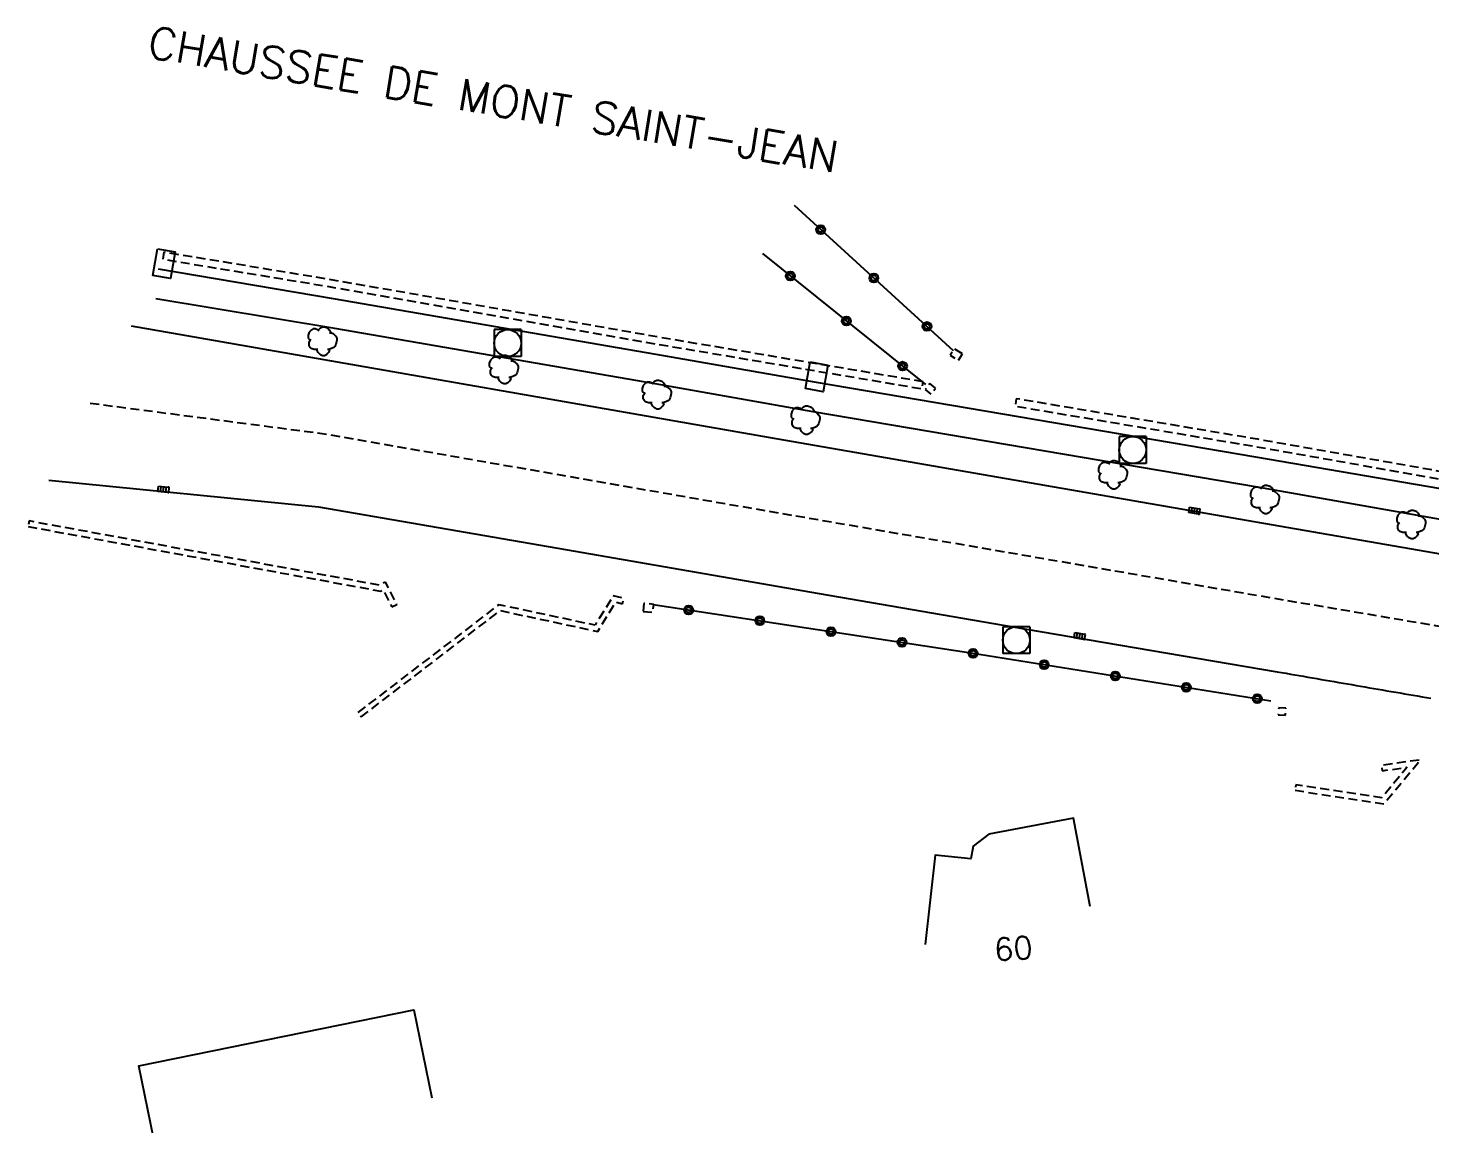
# Model space of a CAD drawing. Header units: millimetres. Extents: x 151000 to 151992, y 152687 to 153000.
# Drawn here: x 151450.6 to 151528.5, y 152840.5 to 152901.4 of the extents above; entities that cross this region are included whole.
import ezdxf
from ezdxf.enums import TextEntityAlignment as Align

# ---------------------------------------------------------------- set-up
doc = ezdxf.new("R2010")
doc.units = ezdxf.units.MM
doc.linetypes.add('DASHED', pattern=[0.75, 0.5, -0.25])
doc.layers.get('0').update_dxf_attribs({"linetype": 'CONTINUOUS'})
for name, color, linetype in [('W0001', 6, 'DASHED'), ('W0008', 7, 'CONTINUOUS'), ('W0100', 7, 'CONTINUOUS'), ('W0112', 1, 'DASHED'), ('W0300', 7, 'CONTINUOUS'), ('W0322', 7, 'CONTINUOUS'), ('W0400', 7, 'CONTINUOUS'), ('W0420', 7, 'CONTINUOUS'), ('W0989', 7, 'CONTINUOUS'), ('W0991', 7, 'CONTINUOUS'), ('W1471', 7, 'CONTINUOUS')]:
    doc.layers.add(name, color=color, linetype=linetype)
doc.styles.get("Standard").update_dxf_attribs({"font": 'romans.shx', "width": 0.85})

# ---------------------------------------------------------------- blocks, each defined once
blk = doc.blocks.new('t322o')
at = {"color": 0, "linetype": 'Continuous'}
for radius in [0.25, 0.15]:
    blk.add_circle((0, 0), radius, dxfattribs=at)
blk = doc.blocks.new('T400')
for p, q in [((-0.15, 0.3), (0.15, 0.3)), ((-0.15, -0.25), (-0.15, 0.3)), ((-0.15, 0.15), (0.15, 0.15)), ((-0.15, 0), (0.15, 0)), ((0.15, 0.3), (0.15, -0.25)), ((-0.15, -0.15), (0.15, -0.15)), ((-0.15, -0.25), (-0.15, -0.3)), ((-0.15, -0.3), (0.15, -0.3)), ((0.15, -0.3), (0.15, -0.25))]:
    blk.add_line(p, q)
blk = doc.blocks.new('T420')
for p, q in [((0.75, 0.75), (-0.75, 0.75)), ((-0.75, 0.75), (-0.75, -0.75)), ((0.75, 0.75), (0.75, -0.75)), ((0.75, -0.75), (-0.75, -0.75))]:
    blk.add_line(p, q)
blk.add_ellipse((0, 0), major_axis=(-0.53, 0.53), ratio=1, start_param=3.926991, end_param=10.210176)
blk = doc.blocks.new('T300')
for p, q in [((-0.171, 0.743), (-0.057, 0.8)), ((-0.057, 0.8), (0.057, 0.8)), ((0.057, 0.8), (0.229, 0.743)), ((-0.8, 0.514), (-0.857, 0.343)), ((-0.857, 0.343), (-0.857, 0.171)), ((-0.857, 0.171), (-0.743, 0.057)), ((-0.686, 0.629), (-0.8, 0.514)), ((-0.8, -0.057), (-0.743, 0.057)), ((-0.743, 0.057), (-0.686, 0.114)), ((-0.571, 0.686), (-0.686, 0.629)), ((-0.457, 0.686), (-0.571, 0.686)), ((-0.286, 0.629), (-0.457, 0.686)), ((-0.286, 0.629), (-0.171, 0.743)), ((-0.229, 0.571), (-0.286, 0.629)), ((0.229, 0.743), (0.343, 0.629)), ((0.343, 0.629), (0.4, 0.514)), ((0.457, 0.457), (0.343, 0.457)), ((0.4, 0.514), (0.4, 0.457)), ((0.571, 0.4), (0.457, 0.457)), ((0.571, 0.4), (0.686, 0.286)), ((0.686, 0.286), (0.743, 0.171)), ((0.743, 0.057), (0.686, -0.171)), ((0.743, 0.171), (0.743, 0.057)), ((-0.8, -0.171), (-0.8, -0.057)), ((-0.8, -0.229), (-0.8, -0.171)), ((-0.743, -0.343), (-0.8, -0.229)), ((-0.686, -0.4), (-0.743, -0.343)), ((-0.514, -0.457), (-0.686, -0.4)), ((-0.4, -0.457), (-0.514, -0.457)), ((-0.4, -0.457), (-0.343, -0.457)), ((-0.343, -0.457), (-0.343, -0.4)), ((-0.343, -0.514), (-0.343, -0.457)), ((-0.286, -0.629), (-0.343, -0.514)), ((-0.171, -0.743), (-0.286, -0.629)), ((-0.057, -0.8), (-0.171, -0.743)), ((0.171, -0.743), (0.057, -0.8)), ((0.229, -0.686), (0.171, -0.743)), ((0.286, -0.457), (0.229, -0.457)), ((0.286, -0.629), (0.229, -0.686)), ((0.457, -0.4), (0.286, -0.457)), ((0.343, -0.514), (0.286, -0.629)), ((0.343, -0.514), (0.343, -0.457)), ((0.571, -0.343), (0.457, -0.4)), ((0.629, -0.286), (0.571, -0.343)), ((0.686, -0.171), (0.629, -0.286)), ((0.057, -0.8), (-0.057, -0.8))]:
    blk.add_line(p, q)
blk = doc.blocks.new('T1471')
at = {"color": 0, "linetype": 'Continuous', "flags": 128}
blk.add_lwpolyline([(-0.75, -0.5), (-0.75, 0.5), (0.75, 0.5), (0.75, -0.5), (-0.75, -0.5)], dxfattribs=at)

msp = doc.modelspace()

# ---------------------------------------------------------------- linework, layer by layer
at = {"layer": 'W0001', "flags": 128}
msp.add_lwpolyline([(151454.035, 152880.544), (151467.064, 152878.837), (151490.072, 152874.831), (151519.432, 152869.77), (151540.37, 152866.234), (151563.44, 152862.669), (151577.298, 152860.991), (151581.342, 152859.613), (151627.738, 152856.166), (151633.794, 152856.948), (151651.351, 152856.423), (151658.487, 152855.371), (151682.205, 152855.675), (151701.708, 152856.42), (151722.424, 152857.558), (151741.837, 152858.637), (151757.927, 152859.534), (151774.17, 152860.446)], dxfattribs=at)
at = {"layer": 'W0008', "flags": 128}
for points in [[(151573.278, 152868.833), (151569.604, 152869.576), (151563.493, 152870.415), (151556.375, 152871.434), (151544.905, 152873.18), (151532.511, 152875.199), (151518.853, 152877.534), (151494.424, 152881.688), (151485.516, 152883.257), (151467.561, 152886.342), (151457.824, 152887.989)], [(151572.15, 152867.483), (151569.805, 152867.952), (151563.251, 152868.804), (151556.532, 152869.749), (151544.599, 152871.593), (151530.065, 152873.907), (151518.948, 152875.873), (151494.239, 152880.063), (151485.452, 152881.622), (151467.64, 152884.685), (151457.676, 152886.351)], [(151531.06, 152871.817), (151511.176, 152875.266), (151493.043, 152878.405), (151456.337, 152884.832)], [(151451.732, 152876.257), (151466.737, 152874.775), (151480.043, 152872.487), (151494.568, 152869.951), (151505.997, 152867.994), (151520.05, 152865.605), (151520.294, 152865.563), (151520.538, 152865.521), (151520.782, 152865.479), (151521.026, 152865.437), (151521.27, 152865.395), (151521.514, 152865.353), (151521.758, 152865.311), (151522.002, 152865.269), (151522.245, 152865.226), (151522.489, 152865.184), (151522.733, 152865.142), (151522.977, 152865.1), (151523.221, 152865.058), (151523.465, 152865.016), (151523.709, 152864.974), (151523.953, 152864.932), (151524.197, 152864.889), (151524.441, 152864.847), (151524.685, 152864.805), (151524.929, 152864.763), (151525.173, 152864.721), (151525.417, 152864.679), (151525.661, 152864.637), (151525.905, 152864.595), (151526.149, 152864.553), (151526.393, 152864.51), (151526.636, 152864.468), (151526.88, 152864.426), (151527.124, 152864.384), (151527.368, 152864.342), (151527.612, 152864.3), (151527.856, 152864.258), (151528.1, 152864.216), (151528.344, 152864.174), (151528.588, 152864.131)]]:
    msp.add_lwpolyline(points, dxfattribs=at)
at = {"layer": 'W0100', "flags": 128}
for points in [[(151509.639, 152852.55), (151508.716, 152857.464), (151504.017, 152856.582), (151503.138, 152855.916), (151503.008, 152855.194), (151501.032, 152855.416), (151500.473, 152850.448)], [(151457.746, 152838.791), (151456.745, 152843.689), (151472.035, 152846.812), (151473.036, 152841.914)]]:
    msp.add_lwpolyline(points, dxfattribs=at)
at = {"layer": 'W0112', "flags": 128}
for points in [[(151500.363, 152881.731), (151485.689, 152884.204), (151467.645, 152887.369), (151458.131, 152888.935), (151458.067, 152888.547), (151467.579, 152886.982), (151485.622, 152883.816), (151500.297, 152881.343)], [(151502.538, 152883.278), (151502.087, 152883.561), (151501.864, 152883.205), (151502.315, 152882.922)], [(151501.052, 152881.376), (151500.734, 152881.632), (151500.467, 152881.3), (151500.785, 152881.044)], [(151450.577, 152873.681), (151470.182, 152870.092), (151470.319, 152870.164), (151470.81, 152869.211), (151471.09, 152869.355), (151470.454, 152870.589), (151470.132, 152870.42), (151450.633, 152873.99)], [(151469.095, 152863.092), (151476.835, 152869.006), (151482.256, 152867.849), (151483.265, 152869.48), (151483.636, 152869.392), (151483.707, 152869.691), (151483.12, 152869.83), (151482.108, 152868.194), (151476.761, 152869.336), (151468.908, 152863.336)], [(151484.779, 152868.961), (151485.331, 152868.909), (151485.373, 152869.355), (151484.82, 152869.407)], [(151520.109, 152863.217), (151520.503, 152863.192), (151520.527, 152863.573), (151520.133, 152863.597)], [(151521.04, 152859.013), (151525.984, 152858.265), (151528.012, 152860.709), (151525.841, 152860.401), (151525.884, 152860.099), (151527.271, 152860.295), (151525.859, 152858.593), (151521.086, 152859.315)]]:
    msp.add_lwpolyline(points, close=True, dxfattribs=at)
msp.add_lwpolyline([(151568.538, 152870.222), (151566.87, 152870.969), (151566.556, 152871.003), (151566.306, 152871.032), (151566.057, 152871.06), (151565.807, 152871.089), (151565.558, 152871.118), (151565.308, 152871.148), (151565.059, 152871.179), (151564.81, 152871.209), (151564.561, 152871.241), (151564.312, 152871.272), (151564.063, 152871.304), (151563.814, 152871.337), (151563.565, 152871.37), (151563.318, 152871.403), (151563.072, 152871.437), (151562.826, 152871.47), (151562.58, 152871.504), (151562.333, 152871.539), (151562.087, 152871.573), (151561.841, 152871.608), (151561.595, 152871.643), (151561.349, 152871.679), (151561.102, 152871.714), (151560.856, 152871.75), (151560.61, 152871.786), (151560.364, 152871.822), (151560.118, 152871.858), (151559.872, 152871.895), (151559.625, 152871.931), (151559.379, 152871.968), (151559.133, 152872.005), (151558.887, 152872.042), (151558.64, 152872.078), (151558.394, 152872.115), (151558.148, 152872.152), (151557.902, 152872.189), (151557.655, 152872.226, 0.000016), (151557.655, 152872.226), (151557.409, 152872.263, 0.000032), (151557.409, 152872.263), (151557.163, 152872.3, 0.000047), (151557.163, 152872.3), (151556.916, 152872.337, 0.000062), (151556.916, 152872.337), (151556.67, 152872.374, 0.000078), (151556.67, 152872.374), (151556.423, 152872.411, 0.000027), (151556.423, 152872.411), (151556.176, 152872.448), (151555.929, 152872.485), (151555.682, 152872.521), (151555.435, 152872.558), (151555.187, 152872.595), (151554.94, 152872.632), (151554.693, 152872.669), (151554.446, 152872.707), (151554.199, 152872.744), (151553.952, 152872.781), (151553.705, 152872.818), (151553.458, 152872.855), (151553.211, 152872.893), (151552.963, 152872.93), (151552.716, 152872.967), (151552.469, 152873.005), (151552.222, 152873.042), (151551.975, 152873.079), (151551.728, 152873.117), (151551.481, 152873.154), (151551.234, 152873.192), (151550.987, 152873.229), (151550.74, 152873.267), (151550.493, 152873.305), (151550.246, 152873.342), (151549.999, 152873.38), (151549.752, 152873.418), (151549.505, 152873.456), (151549.258, 152873.493), (151549.011, 152873.531), (151548.764, 152873.569), (151548.517, 152873.607), (151548.27, 152873.645), (151548.023, 152873.683), (151547.776, 152873.721), (151547.529, 152873.759), (151547.282, 152873.797), (151547.035, 152873.835), (151546.788, 152873.874), (151546.541, 152873.912), (151546.294, 152873.95), (151546.047, 152873.988), (151545.8, 152874.027), (151545.553, 152874.065), (151545.306, 152874.103), (151545.059, 152874.142), (151544.813, 152874.18), (151544.566, 152874.219), (151544.32, 152874.257), (151544.073, 152874.296), (151543.827, 152874.334), (151543.581, 152874.373), (151543.334, 152874.412), (151543.088, 152874.45), (151542.841, 152874.489), (151542.595, 152874.528), (151542.348, 152874.566), (151542.102, 152874.605), (151541.856, 152874.644), (151541.609, 152874.683), (151541.363, 152874.722), (151541.116, 152874.761), (151540.87, 152874.799), (151540.624, 152874.838), (151540.377, 152874.877), (151540.131, 152874.917), (151539.884, 152874.956), (151539.638, 152874.995), (151539.392, 152875.034), (151539.145, 152875.073), (151538.899, 152875.112), (151538.653, 152875.152), (151538.406, 152875.191), (151538.16, 152875.23), (151537.914, 152875.269), (151537.667, 152875.309), (151537.421, 152875.348), (151537.175, 152875.388), (151536.928, 152875.427), (151536.682, 152875.467), (151536.436, 152875.506), (151536.189, 152875.546), (151535.943, 152875.585), (151535.697, 152875.625), (151535.451, 152875.665), (151535.204, 152875.704), (151534.958, 152875.744), (151534.712, 152875.784), (151534.466, 152875.824), (151534.219, 152875.864), (151533.973, 152875.903), (151533.727, 152875.943), (151533.481, 152875.983), (151533.234, 152876.023), (151532.988, 152876.063), (151532.745, 152876.103), (151518.965, 152878.532), (151505.534, 152880.789), (151505.465, 152880.379), (151518.894, 152878.123), (151532.675, 152875.694), (151532.922, 152875.654), (151533.168, 152875.614), (151533.414, 152875.574), (151533.66, 152875.534), (151533.907, 152875.494), (151534.153, 152875.454), (151534.399, 152875.414), (151534.646, 152875.374), (151534.892, 152875.334), (151535.138, 152875.295), (151535.385, 152875.255), (151535.631, 152875.215), (151535.877, 152875.176), (151536.124, 152875.136), (151536.37, 152875.096), (151536.616, 152875.057), (151536.863, 152875.017), (151537.109, 152874.978), (151537.355, 152874.938), (151537.602, 152874.899), (151537.848, 152874.86), (151538.095, 152874.82), (151538.341, 152874.781), (151538.587, 152874.742), (151538.834, 152874.702), (151539.08, 152874.663), (151539.327, 152874.624), (151539.573, 152874.585), (151539.819, 152874.546), (151540.066, 152874.507), (151540.312, 152874.467), (151540.559, 152874.428), (151540.805, 152874.389), (151541.052, 152874.351), (151541.298, 152874.312), (151541.544, 152874.273), (151541.791, 152874.234), (151542.037, 152874.195), (151542.284, 152874.156), (151542.53, 152874.118), (151542.777, 152874.079), (151543.023, 152874.04), (151543.27, 152874.001), (151543.516, 152873.963), (151543.763, 152873.924), (151544.009, 152873.886), (151544.256, 152873.847), (151544.502, 152873.809), (151544.749, 152873.77), (151544.995, 152873.732), (151545.242, 152873.693), (151545.489, 152873.655), (151545.736, 152873.617), (151545.983, 152873.578), (151546.23, 152873.54), (151546.477, 152873.502), (151546.724, 152873.463), (151546.971, 152873.425), (151547.218, 152873.387), (151547.465, 152873.349), (151547.713, 152873.311), (151547.96, 152873.273), (151548.207, 152873.235), (151548.454, 152873.197), (151548.701, 152873.159), (151548.948, 152873.121), (151549.195, 152873.083), (151549.442, 152873.045), (151549.689, 152873.007), (151549.936, 152872.97), (151550.183, 152872.932), (151550.43, 152872.894), (151550.677, 152872.857), (151550.924, 152872.819), (151551.172, 152872.781), (151551.419, 152872.744), (151551.666, 152872.706), (151551.913, 152872.669), (151552.16, 152872.631), (151552.407, 152872.594), (151552.654, 152872.557), (151552.901, 152872.519), (151553.149, 152872.482), (151553.396, 152872.445), (151553.643, 152872.408), (151553.89, 152872.37), (151554.137, 152872.333), (151554.384, 152872.296), (151554.632, 152872.259), (151554.879, 152872.222), (151555.126, 152872.185), (151555.373, 152872.148), (151555.62, 152872.111), (151555.868, 152872.074), (151556.115, 152872.037), (151556.362, 152872), (151556.608, 152871.963), (151556.855, 152871.927), (151557.101, 152871.89), (151557.347, 152871.853), (151557.594, 152871.816), (151557.84, 152871.779), (151558.086, 152871.742), (151558.333, 152871.705), (151558.579, 152871.668), (151558.825, 152871.631), (151559.072, 152871.594), (151559.318, 152871.557), (151559.564, 152871.521), (151559.811, 152871.484), (151560.057, 152871.448), (151560.304, 152871.411), (151560.55, 152871.375), (151560.796, 152871.339), (151561.043, 152871.303), (151561.289, 152871.268), (151561.536, 152871.232), (151561.783, 152871.197), (151562.029, 152871.162), (151562.276, 152871.128), (151562.523, 152871.093), (151562.769, 152871.059), (151563.016, 152871.025), (151563.263, 152870.992), (151563.51, 152870.959), (151563.759, 152870.925), (151564.009, 152870.893), (151564.259, 152870.86), (151564.509, 152870.829), (151564.759, 152870.797), (151565.009, 152870.767), (151565.259, 152870.736), (151565.509, 152870.706), (151565.759, 152870.677), (151566.009, 152870.648), (151566.259, 152870.619), (151566.51, 152870.591), (151566.76, 152870.563), (151568.369, 152869.844)], format="xyb", close=True, dxfattribs=at)
at = {"layer": 'W0322', "flags": 128}
for points in [[(151493.18, 152891.543), (151502.03, 152883.475)], [(151491.415, 152888.865), (151500.483, 152881.576)], [(151485.342, 152869.345), (151503.009, 152866.658), (151519.699, 152863.989)]]:
    msp.add_lwpolyline(points, dxfattribs=at)

# ---------------------------------------------------------------- block references
at = {"layer": 'W0300'}
for p in [(151467.004, 152883.981), (151477.087, 152882.418), (151485.595, 152881.016), (151493.871, 152879.595), (151510.961, 152876.561), (151519.415, 152875.183), (151527.549, 152873.8)]:
    msp.add_blockref('T300', p, dxfattribs=at)
at = {"layer": 'W0322'}
for p, rotation in [((151494.658, 152890.196), 317.6485525171346), ((151492.974, 152887.612), 321.2052218377339), ((151497.614, 152887.501), 317.6485525171346), ((151496.092, 152885.106), 321.2052218377339), ((151500.57, 152884.806), 317.6485525171346), ((151499.209, 152882.6), 321.2052218377339), ((151487.319, 152869.045), 351.3498428611562), ((151491.274, 152868.443), 351.3498428611562), ((151495.228, 152867.841), 351.3498428611562), ((151499.183, 152867.24), 351.3498428611562), ((151503.137, 152866.637), 350.9154271950583), ((151507.087, 152866.006), 350.9154271950583), ((151511.037, 152865.374), 350.9154271950583), ((151514.986, 152864.743), 350.9154271950583), ((151518.936, 152864.111), 350.9154271950583)]:
    msp.add_blockref('t322o', p, dxfattribs=dict(at, rotation=rotation))
at = {"layer": 'W0400'}
for p, rotation in [((151458.114, 152875.75), 84.36164893541157), ((151515.447, 152874.554), 80.16205208120549), ((151509.067, 152867.589), 80.35206958189674)]:
    msp.add_blockref('T400', p, dxfattribs=dict(at, rotation=rotation))
at = {"layer": 'W0420'}
for p in [(151477.25, 152883.88), (151512.015, 152877.938), (151505.538, 152867.362)]:
    msp.add_blockref('T420', p, dxfattribs=at)
at = {"layer": 'W1471'}
for p, rotation in [((151458.135, 152888.298), 260.3957630739265), ((151494.435, 152882.008), 259.3704758491791)]:
    msp.add_blockref('T1471', p, dxfattribs=dict(at, rotation=rotation))

# ---------------------------------------------------------------- texts
at = {"layer": 'W0989'}
msp.add_text('CHAUSSEE DE MONT SAINT-JEAN', height=1.75, rotation=350.45935, dxfattribs=at).set_placement((151476.455, 152897.431), align=Align.MIDDLE)
at = {"layer": 'W0991'}
msp.add_text('60', height=1.25, rotation=3.90385, dxfattribs=at).set_placement((151505.374, 152850.22), align=Align.MIDDLE)

doc.saveas('drawing.dxf')
